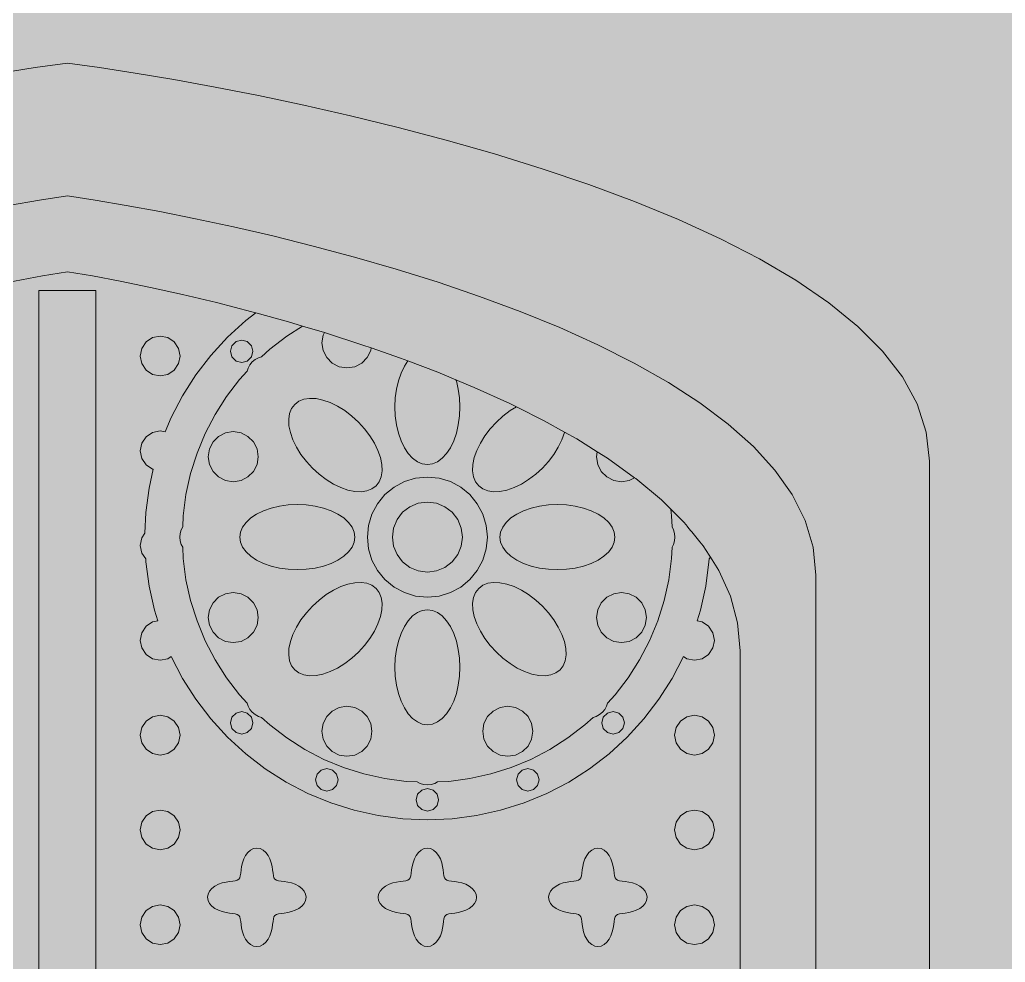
# Model space of a CAD drawing. Header units: millimetres. Extents: x -2412 to 16214, y -1176 to 12015.
# Drawn here: x 9450 to 10244, y 4955 to 5714 of the extents above; entities that cross this region are included whole.
import ezdxf

# ---------------------------------------------------------------- set-up
doc = ezdxf.new("R2010")
doc.units = ezdxf.units.MM
for name, color, linetype, lineweight, true_color in [('00_WHITE_BACKGROUND', 7, 'Continuous', 18, 0xffffff), ('01_STRUCTURE', 7, 'Continuous', 18, 0x000000), ('03_FRAMES_DOORS', 7, 'Continuous', 18, 0x000000), ('06_ORNAMENT', 7, 'Continuous', 18, 0x000000)]:
    doc.layers.add(name, color=color, linetype=linetype, lineweight=lineweight, true_color=true_color)

msp = doc.modelspace()

# ---------------------------------------------------------------- linework, layer by layer
at = {"layer": '00_WHITE_BACKGROUND', "lineweight": 18, "true_color": 0xffffff}
msp.add_solid([(-2412.2137, -1175.5725), (16213.7405, -1175.5725), (-2412.2137, 12015.2672), (16213.7405, 12015.2672)], dxfattribs=at)
at = {"layer": '01_STRUCTURE', "color": 7, "lineweight": 18, "true_color": 0x000000}
for points in [[(9488.5496, 5679.3893), (9514.3969, 5675.7863), (9543.084, 5671.374), (9574.2443, 5666.1374), (9607.542, 5660.0916), (9642.626, 5653.2214), (9679.145, 5645.5267), (9716.7481, 5636.9924), (9755.0992, 5627.6183), (9793.8168, 5617.3893), (9832.5802, 5606.3206), (9871.0382, 5594.3969), (9908.8244, 5581.6031), (9945.5878, 5567.9389), (9981.0076, 5553.4046), (10014.7023, 5538), (10046.3359, 5521.6947), (10075.5573, 5504.5038), (10102.0153, 5486.4275), (10125.374, 5467.4351)], [(10183.2061, 5358.7786), (10183.2061, 4473.2824), (10290.0763, 4473.2824)]]:
    msp.add_lwpolyline(points, dxfattribs=at)
at = {"layer": '03_FRAMES_DOORS', "color": 7, "lineweight": 18, "true_color": 0x000000}
for points in [[(9434.0153, 5671.374), (9462.7023, 5675.7863), (9488.5496, 5679.3893)], [(10091.6031, 4473.2824), (10091.6031, 5267.1756), (10089.3893, 5289.6336), (10082.9618, 5311.2061), (10072.6107, 5331.8931), (10058.6565, 5351.7099), (10041.3893, 5370.6565), (10021.1145, 5388.7328), (9998.1527, 5405.9695), (9972.7786, 5422.3359), (9945.313, 5437.8626), (9916.0611, 5452.5344), (9885.3282, 5466.3817), (9853.4046, 5479.3893), (9820.5954, 5491.5725), (9787.2214, 5502.9313), (9753.5573, 5513.4809), (9719.9389, 5523.2061), (9686.6565, 5532.1374), (9654.0153, 5540.2595), (9622.3053, 5547.6031), (9591.8473, 5554.1374), (9562.9466, 5559.8931), (9535.8931, 5564.8855), (9510.9924, 5569.084), (9488.5496, 5572.5191), (9466.1069, 5569.084), (9441.2061, 5564.8855)], [(9666.5954, 5471.0687), (9640.3206, 5478.3511), (9637.2519, 5479.1908), (9608.7634, 5486.5344), (9581.3893, 5493.0687), (9555.4046, 5498.8244), (9531.0992, 5503.8168), (9508.7176, 5508.0153), (9488.5496, 5511.4504), (9468.3817, 5508.0153), (9446, 5503.8168), (9421.6947, 5498.8244), (9395.7099, 5493.0687), (9368.3359, 5486.5344), (9339.8473, 5479.1908), (9336.7786, 5478.3511), (9310.5038, 5471.0687)], [(9511.4504, 4473.2824), (9511.4504, 5496.1832), (9465.6489, 5496.1832), (9465.6489, 4473.2824)], [(10125.374, 5467.4351), (10145.2519, 5447.542), (10161.3282, 5426.7328), (10173.2519, 5405.0076), (10180.6565, 5382.3511), (10183.2061, 5358.7786)], [(9762.9618, 5439.6031), (9756.9771, 5441.8626), (9733.3588, 5450.0916)], [(9872.7634, 5391.4656), (9850.3206, 5402.7176), (9845.145, 5405.313), (9816.458, 5418.3206), (9801.6641, 5424.4275), (9786.9618, 5430.5038)], [(9923.7405, 5361.2672), (9915.4962, 5366.458), (9899.0534, 5376.7939), (9889.0992, 5382.3511)], [(9988.1985, 5306.1832), (9988.1679, 5306.229), (9985.4046, 5309.5878), (9974.6718, 5320.2443), (9967.1908, 5327.6641), (9946.5496, 5344.9008), (9945.6336, 5345.5573)], [(9993.8473, 5299.2824), (9991.6489, 5301.9847), (9990.7023, 5303.1298), (9988.4733, 5305.8473), (9988.2901, 5306.0763)], [(10030.5344, 4473.2824), (10030.5344, 5206.1069), (10028.5496, 5228.5649), (10022.7634, 5250.1374), (10013.4656, 5270.8244), (10006.626, 5281.6489), (10005.7099, 5283.084), (10000.9313, 5290.6412), (9998.2748, 5293.8779)]]:
    msp.add_lwpolyline(points, dxfattribs=at)
at = {"layer": '06_ORNAMENT', "color": 7, "lineweight": 18, "true_color": 0x000000}
for points in [[(9640.3206, 5478.3511), (9632.2443, 5472.1527), (9617.6031, 5458.7328), (9604.1832, 5444.0916), (9592.0916, 5428.3206), (9581.4046, 5411.5725), (9572.2443, 5393.9542), (9567.4656, 5382.4427), (9563.3588, 5383.2519), (9557.2214, 5382.0305), (9552.0305, 5378.5649), (9548.5496, 5373.3588), (9547.3282, 5367.2214), (9548.5496, 5361.0992), (9552.0305, 5355.8931), (9557.2214, 5352.4122), (9557.6947, 5352.3206), (9554.3664, 5337.2519), (9551.771, 5317.5573), (9551.0382, 5300.7481), (9548.5496, 5297.0229), (9547.3282, 5290.8855), (9548.5496, 5284.7634), (9551.6641, 5280.0916), (9551.771, 5277.8626), (9554.3664, 5258.1679), (9558.6565, 5238.7634), (9561.3588, 5230.1832), (9557.2214, 5229.3588), (9552.0305, 5225.8931), (9548.5496, 5220.687), (9547.3282, 5214.5496), (9548.5496, 5208.4275), (9552.0305, 5203.2214), (9557.2214, 5199.7405), (9563.3588, 5198.5191), (9569.4962, 5199.7405), (9572.1985, 5201.5573), (9572.2443, 5201.4656), (9581.4046, 5183.8473), (9592.0916, 5167.0992), (9604.1832, 5151.3282), (9617.6031, 5136.687), (9632.2443, 5123.2672), (9648.0153, 5111.1756), (9664.7634, 5100.4885), (9682.3817, 5091.3282), (9700.7328, 5083.7252), (9719.6794, 5077.7405), (9739.084, 5073.4504), (9758.7786, 5070.855), (9778.626, 5069.9847), (9798.4733, 5070.855), (9818.1679, 5073.4504), (9837.5725, 5077.7405), (9856.5191, 5083.7252), (9874.8702, 5091.3282), (9892.4885, 5100.4885), (9909.2366, 5111.1756), (9925.0076, 5123.2672), (9939.6489, 5136.687), (9953.0687, 5151.3282), (9965.1603, 5167.0992), (9975.8473, 5183.8473), (9985.0076, 5201.4656), (9985.0534, 5201.5573), (9987.7557, 5199.7405), (9993.8931, 5198.5191), (10000.0305, 5199.7405), (10005.2214, 5203.2214), (10008.7023, 5208.4275), (10009.9237, 5214.5496), (10008.7023, 5220.687), (10005.2214, 5225.8931), (10000.0305, 5229.3588), (9995.8931, 5230.1832), (9998.5954, 5238.7634), (10002.8855, 5258.1679), (10005.4809, 5277.8626), (10005.5878, 5280.0916), (10006.626, 5281.6489)], [(9678.1221, 5467.6336), (9665.3435, 5459.4962), (9651.6794, 5449.0076), (9645.0229, 5442.9008), (9642.5649, 5442.1374), (9639.8779, 5440.687), (9637.5573, 5438.7786), (9635.6489, 5436.458), (9634.1985, 5433.771), (9633.4351, 5431.313), (9627.3282, 5424.6565), (9616.8397, 5410.9924), (9607.5878, 5396.458), (9599.6336, 5381.1756), (9593.0382, 5365.2519), (9587.8626, 5348.8244), (9584.1374, 5332), (9581.8779, 5314.916), (9581.4809, 5305.8931), (9580.3053, 5303.6336), (9579.4198, 5300.7023), (9579.1145, 5297.7099), (9579.4198, 5294.7176), (9580.3053, 5291.7863), (9581.4809, 5289.5267), (9581.8779, 5280.5038), (9584.1374, 5263.4198), (9587.8626, 5246.5954), (9593.0382, 5230.1679), (9599.6336, 5214.2443), (9607.5878, 5198.9618), (9616.8397, 5184.4275), (9627.3282, 5170.7634), (9633.4351, 5164.1069), (9634.1985, 5161.6489), (9635.6489, 5158.9618), (9637.5573, 5156.6412), (9639.8779, 5154.7328), (9642.5649, 5153.2824), (9645.0229, 5152.5191), (9651.6794, 5146.4122), (9665.3435, 5135.9237), (9679.8779, 5126.6718), (9695.1603, 5118.7176), (9711.084, 5112.1221), (9727.5115, 5106.9466), (9744.3359, 5103.2214), (9761.4198, 5100.9618), (9770.4427, 5100.5649), (9772.7023, 5099.3893), (9775.6336, 5098.4885), (9778.626, 5098.1985), (9781.6183, 5098.4885), (9784.5496, 5099.3893), (9786.8092, 5100.5649), (9795.8321, 5100.9618), (9812.916, 5103.2214), (9829.7405, 5106.9466), (9846.1679, 5112.1221), (9862.0916, 5118.7176), (9877.374, 5126.6718), (9891.9084, 5135.9237), (9905.5725, 5146.4122), (9912.229, 5152.5191), (9914.687, 5153.2824), (9917.374, 5154.7328), (9919.6947, 5156.6412), (9921.6031, 5158.9618), (9923.0534, 5161.6489), (9923.8168, 5164.1069), (9929.9237, 5170.7634), (9940.4122, 5184.4275), (9949.6641, 5198.9618), (9957.6183, 5214.2443), (9964.2137, 5230.1679), (9969.3893, 5246.5954), (9973.1145, 5263.4198), (9975.374, 5280.5038), (9975.771, 5289.5267), (9976.9466, 5291.7863), (9977.8473, 5294.7176), (9978.1374, 5297.7099), (9977.8473, 5300.7023), (9976.9466, 5303.6336), (9975.771, 5305.8931), (9975.374, 5314.916), (9974.6718, 5320.2443)], [(9678.1221, 5467.6336), (9666.5954, 5471.0687)], [(9695.7252, 5462.3817), (9678.1221, 5467.6336)], [(9786.9618, 5430.5038), (9762.9618, 5439.6031), (9760.1069, 5435.2824), (9757.4351, 5429.7557), (9755.2824, 5423.542), (9753.7099, 5416.8244), (9752.7481, 5409.7557), (9752.4275, 5402.5038), (9752.7481, 5395.2519), (9753.7099, 5388.1832), (9755.2824, 5381.4656), (9757.4351, 5375.2519), (9760.1069, 5369.7252), (9763.2214, 5365.0076), (9766.7328, 5361.2061), (9770.5344, 5358.4275), (9774.5344, 5356.7176), (9778.626, 5356.1527), (9782.7176, 5356.7176), (9786.7176, 5358.4275), (9790.5191, 5361.2061), (9794.0305, 5365.0076), (9797.145, 5369.7252), (9799.8168, 5375.2519), (9801.9695, 5381.4656), (9803.542, 5388.1832), (9804.5038, 5395.2519), (9804.8244, 5402.5038), (9804.5038, 5409.7557), (9803.542, 5416.8244), (9801.9695, 5423.542), (9801.6641, 5424.4275)], [(9850.3206, 5402.7176), (9845.2366, 5399.5573), (9839.5573, 5395.2366), (9834.1985, 5390.3359), (9829.2977, 5384.9771), (9824.9771, 5379.2977), (9821.3435, 5373.4351), (9818.4733, 5367.5267), (9816.458, 5361.7405), (9815.3282, 5356.1832), (9815.1145, 5351.0229), (9815.8321, 5346.3664), (9817.4504, 5342.3359), (9819.9542, 5339.0382), (9823.2519, 5336.5344), (9827.2824, 5334.916), (9831.9389, 5334.1985), (9837.0992, 5334.4122), (9842.6565, 5335.542), (9848.4427, 5337.5573), (9854.3511, 5340.4275), (9860.2137, 5344.0611), (9865.8931, 5348.3817), (9871.2519, 5353.2824), (9876.1527, 5358.6412), (9880.4733, 5364.3206), (9884.1069, 5370.1832), (9886.9771, 5376.0916), (9889.0076, 5381.8931), (9889.0992, 5382.3511), (9872.7634, 5391.4656)], [(9915.4962, 5366.458), (9914.8702, 5362.4885), (9915.8626, 5356.2595), (9918.7176, 5350.6412), (9923.1756, 5346.1832), (9928.7939, 5343.3282), (9935.0229, 5342.3359), (9941.2519, 5343.3282), (9945.6336, 5345.5573), (9923.7405, 5361.2672)], [(9988.2901, 5306.0763), (9988.229, 5306.1527), (9988.1985, 5306.1832)], [(9998.2748, 5293.8779), (9993.8473, 5299.2824)]]:
    msp.add_lwpolyline(points, dxfattribs=at)
for points in [[(9547.3282, 5443.5573), (9548.5496, 5437.4351), (9552.0305, 5432.229), (9557.2214, 5428.7481), (9563.3588, 5427.5267), (9569.4962, 5428.7481), (9574.687, 5432.229), (9578.1679, 5437.4351), (9579.3893, 5443.5573), (9578.1679, 5449.6947), (9574.687, 5454.9008), (9569.4962, 5458.3664), (9563.3588, 5459.5878), (9557.2214, 5458.3664), (9552.0305, 5454.9008), (9548.5496, 5449.6947)], [(9619.9389, 5447.3282), (9621.145, 5442.7939), (9624.4733, 5439.4809), (9629.0076, 5438.2595), (9633.542, 5439.4809), (9636.855, 5442.7939), (9638.0763, 5447.3282), (9636.855, 5451.8626), (9633.542, 5455.1908), (9629.0076, 5456.3969), (9624.4733, 5455.1908), (9621.145, 5451.8626)], [(9695.7252, 5462.3817), (9694.6718, 5460.3359), (9693.6947, 5454.1069), (9694.6718, 5447.8779), (9697.542, 5442.2595), (9702, 5437.8015), (9707.6183, 5434.9466), (9713.8473, 5433.9542), (9720.0763, 5434.9466), (9725.6947, 5437.8015), (9730.1527, 5442.2595), (9733.0076, 5447.8779), (9733.3588, 5450.0916), (9726.7328, 5452.4122), (9696.5038, 5462.1374)], [(9666.916, 5392.5954), (9667.1145, 5387.4351), (9668.2443, 5381.8931), (9670.2748, 5376.0916), (9673.145, 5370.1832), (9676.7786, 5364.3206), (9681.0992, 5358.6412), (9686, 5353.2824), (9691.3588, 5348.3817), (9697.0382, 5344.0611), (9702.9008, 5340.4275), (9708.8092, 5337.5573), (9714.5954, 5335.542), (9720.1527, 5334.4122), (9725.313, 5334.1985), (9729.9695, 5334.916), (9734, 5336.5344), (9737.2977, 5339.0382), (9739.8015, 5342.3359), (9741.4198, 5346.3664), (9742.1374, 5351.0229), (9741.9237, 5356.1832), (9740.7939, 5361.7405), (9738.7786, 5367.5267), (9735.9084, 5373.4351), (9732.2748, 5379.2977), (9727.9542, 5384.9771), (9723.0534, 5390.3359), (9717.6947, 5395.2366), (9712.0153, 5399.5573), (9706.1527, 5403.1908), (9700.2443, 5406.0611), (9694.4427, 5408.0916), (9688.9008, 5409.2214), (9683.7405, 5409.4198), (9679.084, 5408.7023), (9675.0534, 5407.084), (9671.7557, 5404.5802), (9669.2519, 5401.2824), (9667.6336, 5397.2519)], [(9602.0763, 5362.4885), (9603.0687, 5356.2595), (9605.9237, 5350.6412), (9610.3817, 5346.1832), (9616, 5343.3282), (9622.229, 5342.3359), (9628.458, 5343.3282), (9634.0763, 5346.1832), (9638.5344, 5350.6412), (9641.3893, 5356.2595), (9642.3817, 5362.4885), (9641.3893, 5368.7176), (9638.5344, 5374.3359), (9634.0763, 5378.7939), (9628.458, 5381.6641), (9622.229, 5382.6412), (9616, 5381.6641), (9610.3817, 5378.7939), (9605.9237, 5374.3359), (9603.0687, 5368.7176)], [(9730.2595, 5297.7099), (9731.1908, 5288.2748), (9733.9389, 5279.2061), (9738.4122, 5270.8397), (9744.4275, 5263.5115), (9751.7557, 5257.4962), (9760.1221, 5253.0229), (9769.1908, 5250.2748), (9778.626, 5249.3435), (9788.0611, 5250.2748), (9797.1298, 5253.0229), (9805.4962, 5257.4962), (9812.8244, 5263.5115), (9818.8397, 5270.8397), (9823.313, 5279.2061), (9826.0611, 5288.2748), (9826.9924, 5297.7099), (9826.0611, 5307.145), (9823.313, 5316.2137), (9818.8397, 5324.5802), (9812.8244, 5331.9084), (9805.4962, 5337.9237), (9797.1298, 5342.3969), (9788.0611, 5345.145), (9778.626, 5346.0763), (9769.1908, 5345.145), (9760.1221, 5342.3969), (9751.7557, 5337.9237), (9744.4275, 5331.9084), (9738.4122, 5324.5802), (9733.9389, 5316.2137), (9731.1908, 5307.145)], [(9627.4809, 5297.7099), (9628.0458, 5293.6183), (9629.7557, 5289.6183), (9632.5344, 5285.8168), (9636.3359, 5282.3053), (9641.0534, 5279.1908), (9646.5802, 5276.5191), (9652.7939, 5274.3664), (9659.5115, 5272.7939), (9666.5802, 5271.8321), (9673.8321, 5271.5115), (9681.084, 5271.8321), (9688.1527, 5272.7939), (9694.8702, 5274.3664), (9701.084, 5276.5191), (9706.6107, 5279.1908), (9711.3282, 5282.3053), (9715.1298, 5285.8168), (9717.9084, 5289.6183), (9719.6183, 5293.6183), (9720.1832, 5297.7099), (9719.6183, 5301.8015), (9717.9084, 5305.8015), (9715.1298, 5309.6031), (9711.3282, 5313.1145), (9706.6107, 5316.229), (9701.084, 5318.9008), (9694.8702, 5321.0534), (9688.1527, 5322.626), (9681.084, 5323.5878), (9673.8321, 5323.9084), (9666.5802, 5323.5878), (9659.5115, 5322.626), (9652.7939, 5321.0534), (9646.5802, 5318.9008), (9641.0534, 5316.229), (9636.3359, 5313.1145), (9632.5344, 5309.6031), (9629.7557, 5305.8015), (9628.0458, 5301.8015)], [(9750.4122, 5297.7099), (9751.374, 5290.4122), (9754.1985, 5283.6031), (9758.6718, 5277.7557), (9764.5191, 5273.2824), (9771.3282, 5270.458), (9778.626, 5269.4962), (9785.9237, 5270.458), (9792.7328, 5273.2824), (9798.5802, 5277.7557), (9803.0534, 5283.6031), (9805.8779, 5290.4122), (9806.8397, 5297.7099), (9805.8779, 5305.0076), (9803.0534, 5311.8168), (9798.5802, 5317.6641), (9792.7328, 5322.1374), (9785.9237, 5324.9618), (9778.626, 5325.9237), (9771.3282, 5324.9618), (9764.5191, 5322.1374), (9758.6718, 5317.6641), (9754.1985, 5311.8168), (9751.374, 5305.0076)], [(9837.0687, 5297.7099), (9837.6336, 5293.6183), (9839.3435, 5289.6183), (9842.1221, 5285.8168), (9845.9237, 5282.3053), (9850.6412, 5279.1908), (9856.1679, 5276.5191), (9862.3817, 5274.3664), (9869.0992, 5272.7939), (9876.1679, 5271.8321), (9883.4198, 5271.5115), (9890.6718, 5271.8321), (9897.7405, 5272.7939), (9904.458, 5274.3664), (9910.6718, 5276.5191), (9916.1985, 5279.1908), (9920.916, 5282.3053), (9924.7176, 5285.8168), (9927.4962, 5289.6183), (9929.2061, 5293.6183), (9929.771, 5297.7099), (9929.2061, 5301.8015), (9927.4962, 5305.8015), (9924.7176, 5309.6031), (9920.916, 5313.1145), (9916.1985, 5316.229), (9910.6718, 5318.9008), (9904.458, 5321.0534), (9897.7405, 5322.626), (9890.6718, 5323.5878), (9883.4198, 5323.9084), (9876.1679, 5323.5878), (9869.0992, 5322.626), (9862.3817, 5321.0534), (9856.1679, 5318.9008), (9850.6412, 5316.229), (9845.9237, 5313.1145), (9842.1221, 5309.6031), (9839.3435, 5305.8015), (9837.6336, 5301.8015)], [(9666.916, 5202.8092), (9667.6336, 5198.1679), (9669.2519, 5194.1374), (9671.7557, 5190.8397), (9675.0534, 5188.3359), (9679.084, 5186.7176), (9683.7405, 5186), (9688.9008, 5186.1985), (9694.4427, 5187.3282), (9700.2443, 5189.3588), (9706.1527, 5192.229), (9712.0153, 5195.8626), (9717.6947, 5200.1832), (9723.0534, 5205.084), (9727.9542, 5210.4427), (9732.2748, 5216.1221), (9735.9084, 5221.9847), (9738.7786, 5227.8931), (9740.7939, 5233.6794), (9741.9237, 5239.2366), (9742.1374, 5244.3969), (9741.4198, 5249.0534), (9739.8015, 5253.084), (9737.2977, 5256.3817), (9734, 5258.8855), (9729.9695, 5260.5038), (9725.313, 5261.2214), (9720.1527, 5261.0076), (9714.5954, 5259.8779), (9708.8092, 5257.8626), (9702.9008, 5254.9924), (9697.0382, 5251.3588), (9691.3588, 5247.0382), (9686, 5242.1374), (9681.0992, 5236.7786), (9676.7786, 5231.0992), (9673.145, 5225.2366), (9670.2748, 5219.3282), (9668.2443, 5213.5267), (9667.1145, 5207.9847)], [(9815.1145, 5244.3969), (9815.3282, 5239.2366), (9816.458, 5233.6794), (9818.4733, 5227.8931), (9821.3435, 5221.9847), (9824.9771, 5216.1221), (9829.2977, 5210.4427), (9834.1985, 5205.084), (9839.5573, 5200.1832), (9845.2366, 5195.8626), (9851.0992, 5192.229), (9857.0076, 5189.3588), (9862.8092, 5187.3282), (9868.3511, 5186.1985), (9873.5267, 5186), (9878.1679, 5186.7176), (9882.1985, 5188.3359), (9885.4962, 5190.8397), (9888, 5194.1374), (9889.6183, 5198.1679), (9890.3359, 5202.8092), (9890.1374, 5207.9847), (9889.0076, 5213.5267), (9886.9771, 5219.3282), (9884.1069, 5225.2366), (9880.4733, 5231.0992), (9876.1527, 5236.7786), (9871.2519, 5242.1374), (9865.8931, 5247.0382), (9860.2137, 5251.3588), (9854.3511, 5254.9924), (9848.4427, 5257.8626), (9842.6565, 5259.8779), (9837.0992, 5261.0076), (9831.9389, 5261.2214), (9827.2824, 5260.5038), (9823.2519, 5258.8855), (9819.9542, 5256.3817), (9817.4504, 5253.084), (9815.8321, 5249.0534)], [(9602.0763, 5232.9313), (9603.0687, 5226.7023), (9605.9237, 5221.084), (9610.3817, 5216.626), (9616, 5213.7557), (9622.229, 5212.7786), (9628.458, 5213.7557), (9634.0763, 5216.626), (9638.5344, 5221.084), (9641.3893, 5226.7023), (9642.3817, 5232.9313), (9641.3893, 5239.1603), (9638.5344, 5244.7786), (9634.0763, 5249.2366), (9628.458, 5252.0916), (9622.229, 5253.084), (9616, 5252.0916), (9610.3817, 5249.2366), (9605.9237, 5244.7786), (9603.0687, 5239.1603)], [(9914.8702, 5232.9313), (9915.8626, 5226.7023), (9918.7176, 5221.084), (9923.1756, 5216.626), (9928.7939, 5213.7557), (9935.0229, 5212.7786), (9941.2519, 5213.7557), (9946.8702, 5216.626), (9951.3282, 5221.084), (9954.1832, 5226.7023), (9955.1756, 5232.9313), (9954.1832, 5239.1603), (9951.3282, 5244.7786), (9946.8702, 5249.2366), (9941.2519, 5252.0916), (9935.0229, 5253.084), (9928.7939, 5252.0916), (9923.1756, 5249.2366), (9918.7176, 5244.7786), (9915.8626, 5239.1603)], [(9752.4275, 5192.916), (9752.7481, 5185.6641), (9753.7099, 5178.5954), (9755.2824, 5171.8779), (9757.4351, 5165.6641), (9760.1069, 5160.1374), (9763.2214, 5155.4198), (9766.7328, 5151.6183), (9770.5344, 5148.8397), (9774.5344, 5147.1298), (9778.626, 5146.5649), (9782.7176, 5147.1298), (9786.7176, 5148.8397), (9790.5191, 5151.6183), (9794.0305, 5155.4198), (9797.145, 5160.1374), (9799.8168, 5165.6641), (9801.9695, 5171.8779), (9803.542, 5178.5954), (9804.5038, 5185.6641), (9804.8244, 5192.916), (9804.5038, 5200.1679), (9803.542, 5207.2366), (9801.9695, 5213.9542), (9799.8168, 5220.1679), (9797.145, 5225.6947), (9794.0305, 5230.4122), (9790.5191, 5234.2137), (9786.7176, 5236.9924), (9782.7176, 5238.7023), (9778.626, 5239.2672), (9774.5344, 5238.7023), (9770.5344, 5236.9924), (9766.7328, 5234.2137), (9763.2214, 5230.4122), (9760.1069, 5225.6947), (9757.4351, 5220.1679), (9755.2824, 5213.9542), (9753.7099, 5207.2366), (9752.7481, 5200.1679)], [(9547.3282, 5138.2137), (9548.5496, 5132.0916), (9552.0305, 5126.8855), (9557.2214, 5123.4046), (9563.3588, 5122.1832), (9569.4962, 5123.4046), (9574.687, 5126.8855), (9578.1679, 5132.0916), (9579.3893, 5138.2137), (9578.1679, 5144.3511), (9574.687, 5149.5573), (9569.4962, 5153.0229), (9563.3588, 5154.2443), (9557.2214, 5153.0229), (9552.0305, 5149.5573), (9548.5496, 5144.3511)], [(9619.9389, 5148.0763), (9621.145, 5143.542), (9624.4733, 5140.229), (9629.0076, 5139.0076), (9633.542, 5140.229), (9636.855, 5143.542), (9638.0763, 5148.0763), (9636.855, 5152.6107), (9633.542, 5155.9389), (9629.0076, 5157.145), (9624.4733, 5155.9389), (9621.145, 5152.6107)], [(9693.6947, 5141.313), (9694.6718, 5135.084), (9697.542, 5129.4656), (9702, 5125.0076), (9707.6183, 5122.1527), (9713.8473, 5121.1603), (9720.0763, 5122.1527), (9725.6947, 5125.0076), (9730.1527, 5129.4656), (9733.0076, 5135.084), (9734, 5141.313), (9733.0076, 5147.542), (9730.1527, 5153.1603), (9725.6947, 5157.6183), (9720.0763, 5160.4733), (9713.8473, 5161.4656), (9707.6183, 5160.4733), (9702, 5157.6183), (9697.542, 5153.1603), (9694.6718, 5147.542)], [(9823.2519, 5141.313), (9824.2443, 5135.084), (9827.0992, 5129.4656), (9831.5573, 5125.0076), (9837.1756, 5122.1527), (9843.4046, 5121.1603), (9849.6336, 5122.1527), (9855.2519, 5125.0076), (9859.7099, 5129.4656), (9862.5802, 5135.084), (9863.5573, 5141.313), (9862.5802, 5147.542), (9859.7099, 5153.1603), (9855.2519, 5157.6183), (9849.6336, 5160.4733), (9843.4046, 5161.4656), (9837.1756, 5160.4733), (9831.5573, 5157.6183), (9827.0992, 5153.1603), (9824.2443, 5147.542)], [(9919.1908, 5148.0763), (9920.3969, 5143.542), (9923.7252, 5140.229), (9928.2595, 5139.0076), (9932.7939, 5140.229), (9936.1069, 5143.542), (9937.3282, 5148.0763), (9936.1069, 5152.6107), (9932.7939, 5155.9389), (9928.2595, 5157.145), (9923.7252, 5155.9389), (9920.3969, 5152.6107)], [(9977.8626, 5138.2137), (9979.084, 5132.0916), (9982.5649, 5126.8855), (9987.7557, 5123.4046), (9993.8931, 5122.1832), (10000.0305, 5123.4046), (10005.2214, 5126.8855), (10008.7023, 5132.0916), (10009.9237, 5138.2137), (10008.7023, 5144.3511), (10005.2214, 5149.5573), (10000.0305, 5153.0229), (9993.8931, 5154.2443), (9987.7557, 5153.0229), (9982.5649, 5149.5573), (9979.084, 5144.3511)], [(9688.5802, 5102.2137), (9689.8015, 5097.6794), (9693.1145, 5094.3664), (9697.6489, 5093.145), (9702.1832, 5094.3664), (9705.4962, 5097.6794), (9706.7176, 5102.2137), (9705.4962, 5106.7481), (9702.1832, 5110.0611), (9697.6489, 5111.2824), (9693.1145, 5110.0611), (9689.8015, 5106.7481)], [(9850.5344, 5102.2137), (9851.7557, 5097.6794), (9855.0687, 5094.3664), (9859.6031, 5093.145), (9864.1374, 5094.3664), (9867.4504, 5097.6794), (9868.6718, 5102.2137), (9867.4504, 5106.7481), (9864.1374, 5110.0611), (9859.6031, 5111.2824), (9855.0687, 5110.0611), (9851.7557, 5106.7481)], [(9769.5573, 5086.1069), (9770.7786, 5081.5725), (9774.0916, 5078.2595), (9778.626, 5077.0382), (9783.1603, 5078.2595), (9786.4733, 5081.5725), (9787.6947, 5086.1069), (9786.4733, 5090.6412), (9783.1603, 5093.9542), (9778.626, 5095.1756), (9774.0916, 5093.9542), (9770.7786, 5090.6412)], [(9547.3282, 5061.8779), (9548.5496, 5055.7557), (9552.0305, 5050.5496), (9557.2214, 5047.0687), (9563.3588, 5045.8473), (9569.4962, 5047.0687), (9574.687, 5050.5496), (9578.1679, 5055.7557), (9579.3893, 5061.8779), (9578.1679, 5068.0153), (9574.687, 5073.2214), (9569.4962, 5076.687), (9563.3588, 5077.9084), (9557.2214, 5076.687), (9552.0305, 5073.2214), (9548.5496, 5068.0153)], [(9977.8626, 5061.8779), (9979.084, 5055.7557), (9982.5649, 5050.5496), (9987.7557, 5047.0687), (9993.8931, 5045.8473), (10000.0305, 5047.0687), (10005.2214, 5050.5496), (10008.7023, 5055.7557), (10009.9237, 5061.8779), (10008.7023, 5068.0153), (10005.2214, 5073.2214), (10000.0305, 5076.687), (9993.8931, 5077.9084), (9987.7557, 5076.687), (9982.5649, 5073.2214), (9979.084, 5068.0153)], [(9601.5267, 5007.6336), (9601.9389, 5005.0534), (9603.1298, 5002.626), (9605.0229, 5000.4275), (9607.4809, 4998.5954), (9610.3206, 4997.145), (9613.3435, 4996.0916), (9616.3817, 4995.374), (9619.2214, 4994.9313), (9621.7405, 4994.6107), (9623.8321, 4994.2901), (9625.4656, 4993.8168), (9626.626, 4993.0382), (9627.4046, 4991.8779), (9627.8779, 4990.2443), (9628.1985, 4988.1527), (9628.5191, 4985.6336), (9628.9618, 4982.7939), (9629.6794, 4979.7557), (9630.7328, 4976.7328), (9632.1832, 4973.8931), (9634.0153, 4971.4351), (9636.2137, 4969.542), (9638.6412, 4968.3511), (9641.2214, 4967.9389), (9643.8015, 4968.3511), (9646.229, 4969.542), (9648.4275, 4971.4351), (9650.2595, 4973.8931), (9651.7099, 4976.7328), (9652.7634, 4979.7557), (9653.4809, 4982.7939), (9653.9237, 4985.6336), (9654.2443, 4988.1527), (9654.5649, 4990.2443), (9655.0382, 4991.8779), (9655.8168, 4993.0382), (9656.9771, 4993.8168), (9658.6107, 4994.2901), (9660.7023, 4994.6107), (9663.2214, 4994.9313), (9666.0611, 4995.374), (9669.0992, 4996.0916), (9672.1221, 4997.145), (9674.9618, 4998.5954), (9677.4198, 5000.4275), (9679.313, 5002.626), (9680.5038, 5005.0534), (9680.916, 5007.6336), (9680.5038, 5010.2137), (9679.313, 5012.6412), (9677.4198, 5014.8397), (9674.9618, 5016.6718), (9672.1221, 5018.1221), (9669.0992, 5019.1756), (9666.0611, 5019.8931), (9663.2214, 5020.3359), (9660.7023, 5020.6565), (9658.6107, 5020.9771), (9656.9771, 5021.4504), (9655.8168, 5022.229), (9655.0382, 5023.3893), (9654.5649, 5025.0229), (9654.2443, 5027.1145), (9653.9237, 5029.6336), (9653.4809, 5032.4733), (9652.7634, 5035.5115), (9651.7099, 5038.5344), (9650.2595, 5041.374), (9648.4275, 5043.8321), (9646.229, 5045.7252), (9643.8015, 5046.916), (9641.2214, 5047.3282), (9638.6412, 5046.916), (9636.2137, 5045.7252), (9634.0153, 5043.8321), (9632.1832, 5041.374), (9630.7328, 5038.5344), (9629.6794, 5035.5115), (9628.9618, 5032.4733), (9628.5191, 5029.6336), (9628.1985, 5027.1145), (9627.8779, 5025.0229), (9627.4046, 5023.3893), (9626.626, 5022.229), (9625.4656, 5021.4504), (9623.8321, 5020.9771), (9621.7405, 5020.6565), (9619.2214, 5020.3359), (9616.3817, 5019.8931), (9613.3435, 5019.1756), (9610.3206, 5018.1221), (9607.4809, 5016.6718), (9605.0229, 5014.8397), (9603.1298, 5012.6412), (9601.9389, 5010.2137)], [(9738.9313, 5007.6336), (9739.3435, 5005.0534), (9740.5344, 5002.626), (9742.4275, 5000.4275), (9744.8855, 4998.5954), (9747.7252, 4997.145), (9750.7481, 4996.0916), (9753.7863, 4995.374), (9756.626, 4994.9313), (9759.145, 4994.6107), (9761.2366, 4994.2901), (9762.8702, 4993.8168), (9764.0305, 4993.0382), (9764.8092, 4991.8779), (9765.2824, 4990.2443), (9765.6031, 4988.1527), (9765.9237, 4985.6336), (9766.3664, 4982.7939), (9767.084, 4979.7557), (9768.1374, 4976.7328), (9769.5878, 4973.8931), (9771.4198, 4971.4351), (9773.6183, 4969.542), (9776.0458, 4968.3511), (9778.626, 4967.9389), (9781.2061, 4968.3511), (9783.6336, 4969.542), (9785.8321, 4971.4351), (9787.6641, 4973.8931), (9789.1145, 4976.7328), (9790.1679, 4979.7557), (9790.8855, 4982.7939), (9791.3282, 4985.6336), (9791.6489, 4988.1527), (9791.9695, 4990.2443), (9792.4427, 4991.8779), (9793.2214, 4993.0382), (9794.3817, 4993.8168), (9796.0153, 4994.2901), (9798.1069, 4994.6107), (9800.626, 4994.9313), (9803.4656, 4995.374), (9806.5038, 4996.0916), (9809.5267, 4997.145), (9812.3664, 4998.5954), (9814.8244, 5000.4275), (9816.7176, 5002.626), (9817.9084, 5005.0534), (9818.3206, 5007.6336), (9817.9084, 5010.2137), (9816.7176, 5012.6412), (9814.8244, 5014.8397), (9812.3664, 5016.6718), (9809.5267, 5018.1221), (9806.5038, 5019.1756), (9803.4656, 5019.8931), (9800.626, 5020.3359), (9798.1069, 5020.6565), (9796.0153, 5020.9771), (9794.3817, 5021.4504), (9793.2214, 5022.229), (9792.4427, 5023.3893), (9791.9695, 5025.0229), (9791.6489, 5027.1145), (9791.3282, 5029.6336), (9790.8855, 5032.4733), (9790.1679, 5035.5115), (9789.1145, 5038.5344), (9787.6641, 5041.374), (9785.8321, 5043.8321), (9783.6336, 5045.7252), (9781.2061, 5046.916), (9778.626, 5047.3282), (9776.0458, 5046.916), (9773.6183, 5045.7252), (9771.4198, 5043.8321), (9769.5878, 5041.374), (9768.1374, 5038.5344), (9767.084, 5035.5115), (9766.3664, 5032.4733), (9765.9237, 5029.6336), (9765.6031, 5027.1145), (9765.2824, 5025.0229), (9764.8092, 5023.3893), (9764.0305, 5022.229), (9762.8702, 5021.4504), (9761.2366, 5020.9771), (9759.145, 5020.6565), (9756.626, 5020.3359), (9753.7863, 5019.8931), (9750.7481, 5019.1756), (9747.7252, 5018.1221), (9744.8855, 5016.6718), (9742.4275, 5014.8397), (9740.5344, 5012.6412), (9739.3435, 5010.2137)], [(9876.3359, 5007.6336), (9876.7481, 5005.0534), (9877.9389, 5002.626), (9879.8321, 5000.4275), (9882.2901, 4998.5954), (9885.1298, 4997.145), (9888.1527, 4996.0916), (9891.1908, 4995.374), (9894.0305, 4994.9313), (9896.5496, 4994.6107), (9898.6412, 4994.2901), (9900.2748, 4993.8168), (9901.4351, 4993.0382), (9902.2137, 4991.8779), (9902.687, 4990.2443), (9903.0076, 4988.1527), (9903.3282, 4985.6336), (9903.771, 4982.7939), (9904.4885, 4979.7557), (9905.542, 4976.7328), (9906.9924, 4973.8931), (9908.8244, 4971.4351), (9911.0229, 4969.542), (9913.4504, 4968.3511), (9916.0305, 4967.9389), (9918.6107, 4968.3511), (9921.0382, 4969.542), (9923.2366, 4971.4351), (9925.0687, 4973.8931), (9926.5191, 4976.7328), (9927.5725, 4979.7557), (9928.2901, 4982.7939), (9928.7328, 4985.6336), (9929.0534, 4988.1527), (9929.374, 4990.2443), (9929.8473, 4991.8779), (9930.626, 4993.0382), (9931.7863, 4993.8168), (9933.4198, 4994.2901), (9935.5115, 4994.6107), (9938.0305, 4994.9313), (9940.8702, 4995.374), (9943.9084, 4996.0916), (9946.9313, 4997.145), (9949.771, 4998.5954), (9952.229, 5000.4275), (9954.1221, 5002.626), (9955.313, 5005.0534), (9955.7252, 5007.6336), (9955.313, 5010.2137), (9954.1221, 5012.6412), (9952.229, 5014.8397), (9949.771, 5016.6718), (9946.9313, 5018.1221), (9943.9084, 5019.1756), (9940.8702, 5019.8931), (9938.0305, 5020.3359), (9935.5115, 5020.6565), (9933.4198, 5020.9771), (9931.7863, 5021.4504), (9930.626, 5022.229), (9929.8473, 5023.3893), (9929.374, 5025.0229), (9929.0534, 5027.1145), (9928.7328, 5029.6336), (9928.2901, 5032.4733), (9927.5725, 5035.5115), (9926.5191, 5038.5344), (9925.0687, 5041.374), (9923.2366, 5043.8321), (9921.0382, 5045.7252), (9918.6107, 5046.916), (9916.0305, 5047.3282), (9913.4504, 5046.916), (9911.0229, 5045.7252), (9908.8244, 5043.8321), (9906.9924, 5041.374), (9905.542, 5038.5344), (9904.4885, 5035.5115), (9903.771, 5032.4733), (9903.3282, 5029.6336), (9903.0076, 5027.1145), (9902.687, 5025.0229), (9902.2137, 5023.3893), (9901.4351, 5022.229), (9900.2748, 5021.4504), (9898.6412, 5020.9771), (9896.5496, 5020.6565), (9894.0305, 5020.3359), (9891.1908, 5019.8931), (9888.1527, 5019.1756), (9885.1298, 5018.1221), (9882.2901, 5016.6718), (9879.8321, 5014.8397), (9877.9389, 5012.6412), (9876.7481, 5010.2137)], [(9547.3282, 4985.542), (9548.5496, 4979.4198), (9552.0305, 4974.2137), (9557.2214, 4970.7328), (9563.3588, 4969.5115), (9569.4962, 4970.7328), (9574.687, 4974.2137), (9578.1679, 4979.4198), (9579.3893, 4985.542), (9578.1679, 4991.6794), (9574.687, 4996.8855), (9569.4962, 5000.3511), (9563.3588, 5001.5725), (9557.2214, 5000.3511), (9552.0305, 4996.8855), (9548.5496, 4991.6794)], [(9977.8626, 4985.542), (9979.084, 4979.4198), (9982.5649, 4974.2137), (9987.7557, 4970.7328), (9993.8931, 4969.5115), (10000.0305, 4970.7328), (10005.2214, 4974.2137), (10008.7023, 4979.4198), (10009.9237, 4985.542), (10008.7023, 4991.6794), (10005.2214, 4996.8855), (10000.0305, 5000.3511), (9993.8931, 5001.5725), (9987.7557, 5000.3511), (9982.5649, 4996.8855), (9979.084, 4991.6794)]]:
    msp.add_lwpolyline(points, close=True, dxfattribs=at)

doc.saveas('drawing.dxf')
